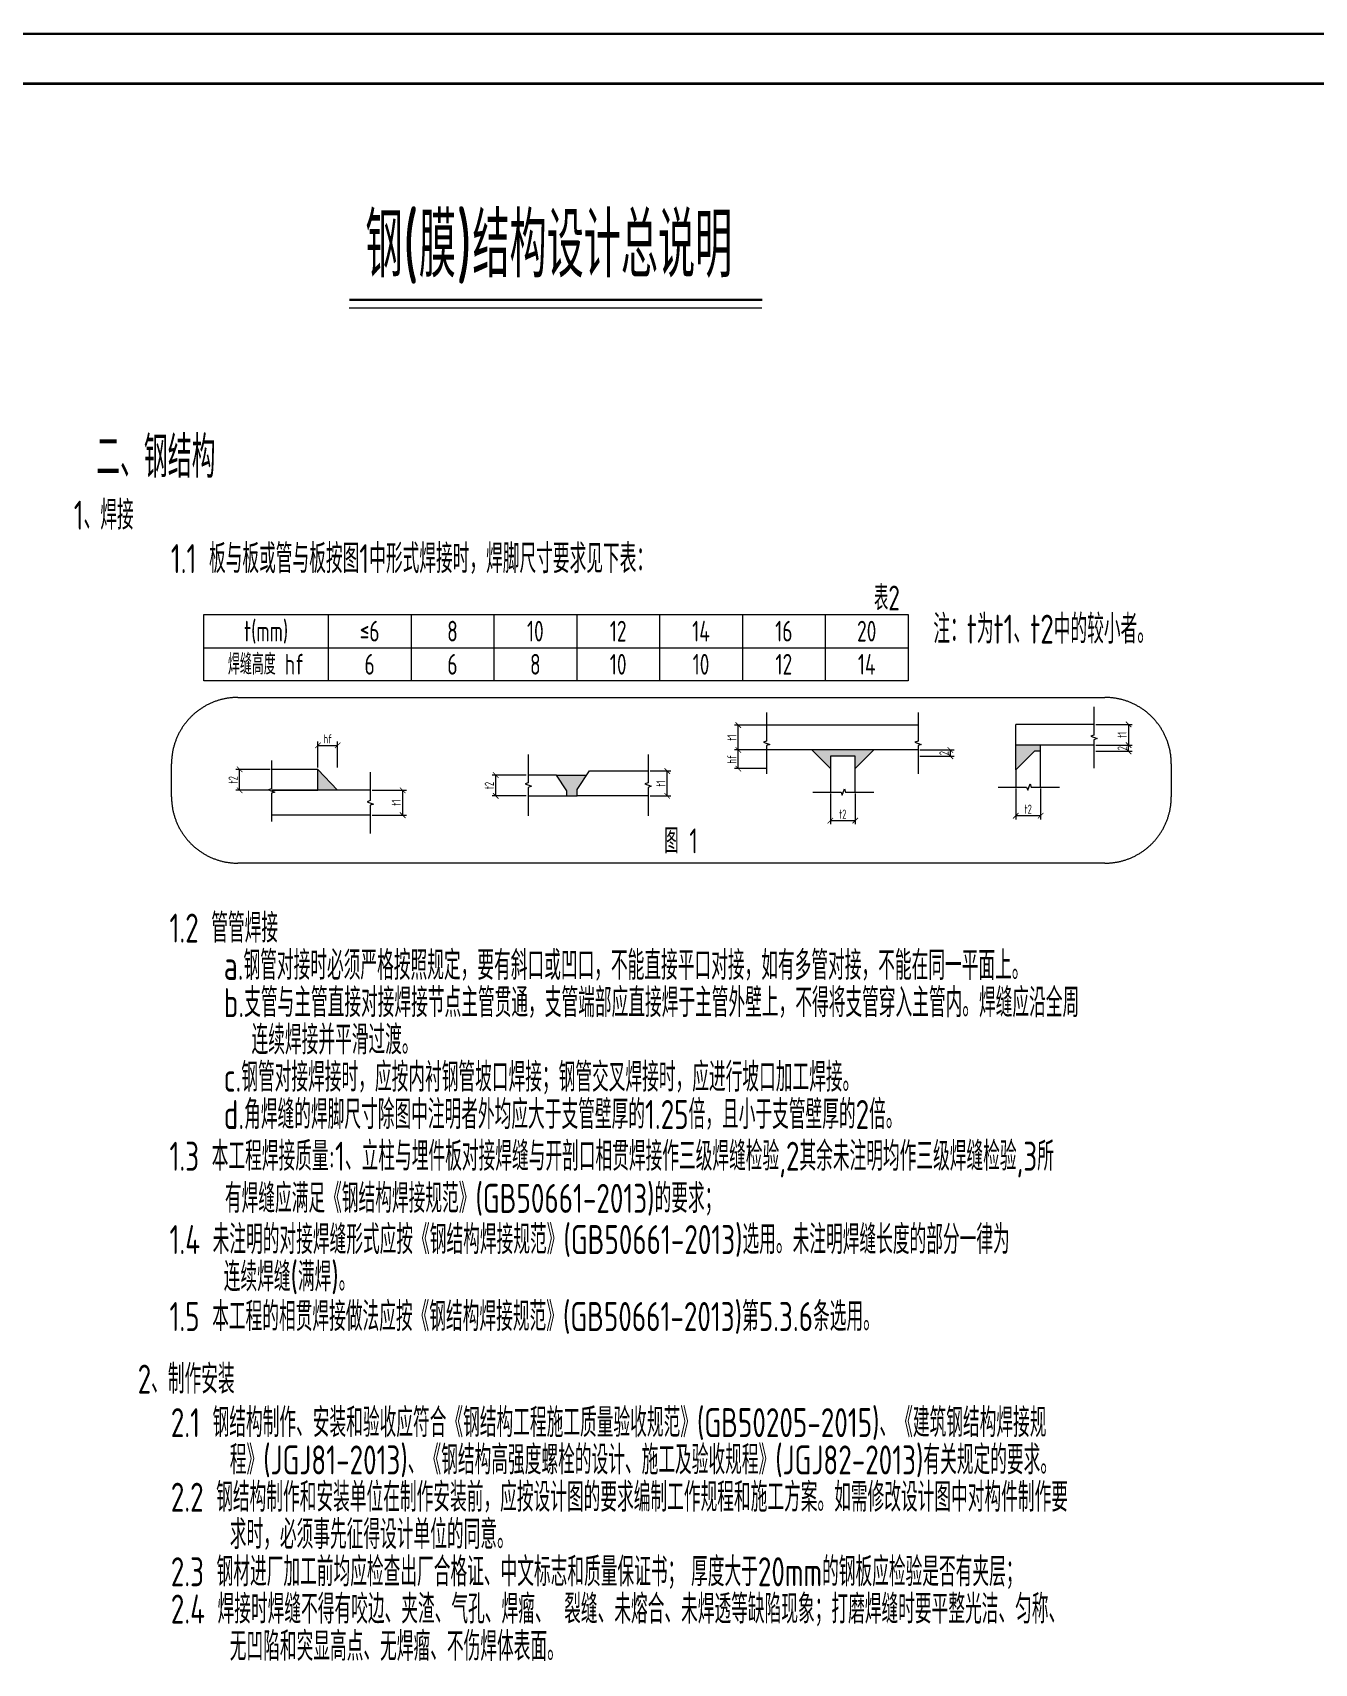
# Model space of a CAD drawing. Header units: millimetres. Extents: x -145765 to 32960, y 14307 to 133157.
# Drawn here: x -66885 to -61731, y 126393 to 132949 of the extents above; entities that cross this region are included whole.
import ezdxf
from ezdxf.enums import TextEntityAlignment as Align

# ---------------------------------------------------------------- set-up
doc = ezdxf.new("R2010")
doc.units = ezdxf.units.MM
doc.header["$LTSCALE"] = 1000
doc.linetypes.add('DASHED', pattern=[19.05, 12.7, -6.35])
doc.layers.add('0-cxFrame', color=155, linetype='Continuous')
doc.layers.add('A-TEXT', color=61, linetype='Continuous')
doc.layers.add('0-cxText', color=131, linetype='Continuous', lineweight=25)
doc.layers.add('COMMENT', color=2, linetype='Continuous', lineweight=13)
doc.styles.add('cx_tuming', font='')
doc.styles.add('cx_tuqian1', font='')
doc.styles.add('DIM', font='gbenor.shx', dxfattribs={"width": 0.72, "bigfont": 'gbcbig.shx'})
doc.styles.add('黑体', font='@TSSDENG', dxfattribs={"width": 0.9, "bigfont": '@TSSDCHN'})
doc.styles.get('cx_tuming').set_extended_font_data('SimHei')
doc.styles.get('cx_tuqian1').set_extended_font_data('SimSun')

# ---------------------------------------------------------------- blocks, each defined once
blk = doc.blocks.new('$RECOVER_100624122110-0')
at = {"color": 0, "linetype": 'ByBlock', "const_width": 0.15}
blk.add_lwpolyline([(-0.5, -0.5), (0.5, 0.5)], dxfattribs=at)
blk = doc.blocks.new('TK22.A1 L(Dragon)')
at = {"layer": '0-cxFrame', "color": 7, "const_width": 0.5}
blk.add_lwpolyline([(0, 0), (-841, 0), (-841, 594), (0, 594)], close=True, dxfattribs=at)
at = {"layer": '0-cxFrame', "const_width": 0.5}
blk.add_lwpolyline([(-80, 10), (-821, 10), (-821, 584), (-80, 584)], close=True, dxfattribs=at)
at = {"style": '黑体', "flags": 4}
blk.add_attdef('图幅', text='', height=3.3, dxfattribs=at).set_placement((-40, 3), align=Align.RIGHT)
at = {"layer": '0-cxText', "flags": 4}
for tag, height, style, p in [('建设单位', 3.5, 'cx_tuming', (-45, 240)), ('项目名称', 3.5, 'cx_tuming', (-45, 210)), ('子项名称', 3.5, 'cx_tuming', (-45, 180)), ('工程编号', 3.3, 'cx_tuqian1', (-35, 165)), ('图名1', 3.5, 'cx_tuming', (-45, 87)), ('图名2', 3.5, 'cx_tuming', (-45, 79)), ('图名3', 3.5, 'cx_tuming', (-45, 71)), ('出图日期', 3.3, 'cx_tuqian1', (-39, 60)), ('专业', 3.3, 'cx_tuqian1', (-55, 52)), ('图号', 3.3, 'cx_tuqian1', (-55, 44)), ('版次', 3.3, 'cx_tuqian1', (-20, 44))]:
    blk.add_attdef(tag, text='', height=height, dxfattribs=dict(at, style=style)).set_placement(p, align=Align.MIDDLE)
at = {"layer": 'Defpoints', "color": 6, "flags": 4}
for tag, height, style, p in [('tufu', 3.3, '黑体', (-12, 12)), ('dwfname', 4, 'cx_tuqian1', (-80, 3))]:
    blk.add_attdef(tag, text='', height=height, dxfattribs=dict(at, style=style)).set_placement(p, align=Align.RIGHT)

msp = doc.modelspace()

# ---------------------------------------------------------------- hatches: boundary and pattern name
at = {"layer": 'A-TEXT', "lineweight": 9}
for points in [[(-62931.7, 129984.7), (-62856.8, 130059.6), (-62831.8, 130059.6), (-62831.8, 130084.6), (-62931.7, 130084.6)], [(-63752.1, 130064.9), (-63677.2, 129989.9), (-63677.2, 130039.9), (-63577.2, 130039.9), (-63577.2, 129989.9), (-63502.3, 130064.9)], [(-65737.4, 129987.1), (-65737.4, 129902.9), (-65658.5, 129902.9)], [(-64656.5, 129963.9), (-64778.8, 129963.9), (-64737.2, 129901.3), (-64737.2, 129880.6), (-64695.6, 129880.6), (-64695.6, 129905.2)]]:
    msp.add_hatch(color=256, dxfattribs=at).paths.add_polyline_path(points)

# ---------------------------------------------------------------- linework, layer by layer
for p, q in [((-65612.6, 131842.8, 4928), (-63952.4, 131842.8, 4928)), ((-63937.2, 130164.8, -0.2), (-64062.2, 130164.8, -0.2)), ((-64047.4, 130064.9, -0.2), (-64047.4, 130164.8, -0.2)), ((-63324.6, 130164.8, -0.2), (-63929.8, 130164.8, -0.2)), ((-62617.3, 130167.9, -0.2), (-62931.7, 130167.9, -0.2)), ((-62931.7, 129984.7, -0.2), (-62931.7, 130167.9, -0.2)), ((-62609.9, 130167.9, -0.2), (-62463.4, 130167.9, -0.2)), ((-62478.2, 130167.9, -0.2), (-62478.2, 130084.6, -0.2)), ((-65737.4, 129994.5, -0.2), (-65737.4, 130098.4, -0.2)), ((-65737.4, 130083.6, -0.2), (-65658.5, 130083.6, -0.2)), ((-65658.5, 129994.5, -0.2), (-65658.5, 130098.4, -0.2)), ((-62617.3, 130084.6, -0.2), (-62931.7, 130084.6, -0.2)), ((-62831.8, 130059.6, -0.2), (-62831.8, 130084.6, -0.2)), ((-62609.9, 130084.6, -0.2), (-62463.4, 130084.6, -0.2)), ((-62609.9, 130084.6, -0.2), (-62463.4, 130084.6, -0.2)), ((-62478.2, 130059.6, -0.2), (-62478.2, 130084.6, -0.2)), ((-63937.2, 130064.9, -0.2), (-64062.2, 130064.9, -0.2)), ((-63937.2, 130064.9, -0.2), (-64062.2, 130064.9, -0.2)), ((-64047.4, 129989.9, -0.2), (-64047.4, 130064.9, -0.2)), ((-63324.6, 130064.9, -0.2), (-63929.8, 130064.9, -0.2)), ((-63677.2, 129989.9, -0.2), (-63752.1, 130064.9, -0.2)), ((-63577.2, 129989.9, -0.2), (-63502.3, 130064.9, -0.2)), ((-63317.2, 130064.9, -0.2), (-63179.7, 130064.9, -0.2)), ((-63317.2, 130039.9, -0.2), (-63179.7, 130039.9, -0.2)), ((-63194.5, 130039.9, -0.2), (-63194.5, 130064.9, -0.2)), ((-62609.9, 130059.6, -0.2), (-62463.4, 130059.6, -0.2)), ((-65929.8, 129987.1, -0.2), (-66067.3, 129987.1, -0.2)), ((-66052.5, 129902.9, -0.2), (-66052.5, 129987.1, -0.2)), ((-65737.4, 129987.1, -0.2), (-65922.4, 129987.1, -0.2)), ((-65737.4, 129902.9, -0.2), (-65737.4, 129987.1, -0.2)), ((-65737.4, 129987.1, -0.2), (-65658.5, 129902.9, -0.2)), ((-64900.1, 129963.9, -0.2), (-65037.5, 129963.9, -0.2)), ((-65022.7, 129880.6, -0.2), (-65022.7, 129963.9, -0.2)), ((-64778.8, 129963.9, -0.2), (-64656.5, 129963.9, -0.2)), ((-64401.9, 129980.5, -0.2), (-64318.3, 129980.5, -0.2)), ((-64333.1, 129880.6, -0.2), (-64333.1, 129980.5, -0.2)), ((-63937.2, 129989.9, -0.2), (-64062.2, 129989.9, -0.2)), ((-65929.8, 129902.9, -0.2), (-66067.3, 129902.9, -0.2)), ((-65527.5, 129902.9, -0.2), (-65922.4, 129902.9, -0.2)), ((-65922.4, 129902.9, -0.2), (-65737.4, 129902.9, -0.2)), ((-65520.1, 129902.9, -0.2), (-65382, 129902.9, -0.2)), ((-65396.8, 129803, -0.2), (-65396.8, 129902.9, -0.2)), ((-64900.1, 129880.6, -0.2), (-65037.5, 129880.6, -0.2)), ((-64737.2, 129880.6, -0.2), (-64695.6, 129880.6, -0.2)), ((-64401.9, 129880.6, -0.2), (-64318.3, 129880.6, -0.2)), ((-63677.2, 129889.8, -0.2), (-63677.2, 129766.3, -0.2)), ((-63577.2, 129889.8, -0.2), (-63577.2, 129766.3, -0.2)), ((-62931.7, 129909.5, -0.2), (-62931.7, 129786.1, -0.2)), ((-62831.8, 129909.5, -0.2), (-62831.8, 129786.1, -0.2)), ((-65527.5, 129803, -0.2), (-65922.4, 129803, -0.2)), ((-65520.1, 129803, -0.2), (-65382, 129803, -0.2)), ((-63677.2, 129781.1, -0.2), (-63577.2, 129781.1, -0.2)), ((-62931.7, 129800.9, -0.2), (-62831.8, 129800.9, -0.2))]:
    msp.add_line(p, q, dxfattribs=at)
at = {"layer": 'A-TEXT', "lineweight": 9, "const_width": 9.25, "elevation": 4928}
msp.add_lwpolyline([(-65611.9, 131874.1), (-63950.4, 131874.1)], dxfattribs=at)
at = {"layer": 'A-TEXT', "linetype": 'DASHED', "lineweight": 9, "ltscale": 2}
msp.add_lwpolyline([(-66059.6, 130276.2), (-62573, 130276.2, -0.414214), (-62306.3, 130009.5), (-62306.3, 129876.7, -0.414214), (-62573, 129610), (-66059.6, 129610, -0.414214), (-66326.3, 129876.7), (-66326.3, 130009.5, -0.414214)], format="xyb", close=True, dxfattribs=at)
at = {"layer": 'A-TEXT', "lineweight": 9}
for points, elevation in [([(-63933.7, 130215), (-63933.7, 130101), (-63946.4, 130096.4), (-63921, 130087.2), (-63933.7, 130082.5), (-63933.7, 129968.5)], 4928), ([(-63324.3, 130215), (-63324.3, 130101), (-63337, 130096.4), (-63311.6, 130087.2), (-63324.3, 130082.5), (-63324.3, 129968.5)], 4928), ([(-62617.3, 130238.9), (-62617.3, 130124.9), (-62630.1, 130120.3), (-62604.6, 130111), (-62617.3, 130106.4), (-62617.3, 129992.4)], 4928), ([(-65924.3, 130023.3), (-65924.3, 129909.3), (-65937, 129904.7), (-65911.5, 129895.4), (-65924.3, 129890.8), (-65924.3, 129776.8)], 4928), ([(-64892, 130046.9), (-64892, 129933), (-64904.7, 129928.3), (-64879.3, 129919.1), (-64892, 129914.5), (-64892, 129800.5)], 4928), ([(-64409.8, 130046.9), (-64409.8, 129933), (-64422.5, 129928.3), (-64397.1, 129919.1), (-64409.8, 129914.5), (-64409.8, 129800.5)], 4928), ([(-63577.2, 129897.2), (-63577.2, 129989.9), (-63577.2, 130039.9), (-63677.2, 130039.9), (-63677.2, 129989.9), (-63677.2, 129897.2)], -0.2), ([(-62831.8, 129916.9), (-62831.8, 130059.6), (-62831.8, 130059.6), (-62856.8, 130059.6), (-62931.7, 129984.7), (-62931.7, 129916.9)], -0.2), ([(-65527, 129975.2), (-65527, 129861.2), (-65539.7, 129856.6), (-65514.2, 129847.3), (-65527, 129842.7), (-65527, 129728.7)], 4928), ([(-64892.7, 129880.6), (-64737.2, 129880.6), (-64737.2, 129880.6), (-64737.2, 129901.3), (-64778.8, 129963.9), (-64892.7, 129963.9)], -0.2), ([(-64409.3, 129880.6), (-64695.4, 129880.6), (-64695.4, 129880.6), (-64695.4, 129905.5), (-64645.4, 129980.5), (-64409.3, 129980.5)], -0.2), ([(-63748.3, 129895.5), (-63634.3, 129895.5), (-63629.7, 129882.8), (-63620.5, 129908.3), (-63615.8, 129895.5), (-63501.8, 129895.5)], 4928), ([(-63002.3, 129916), (-62888.3, 129916), (-62883.7, 129903.3), (-62874.4, 129928.8), (-62869.8, 129916), (-62755.8, 129916)], 4928)]:
    msp.add_lwpolyline(points, dxfattribs=dict(at, elevation=elevation))
at = {"layer": 'COMMENT', "lineweight": 9}
for p, q in [((-65696.2, 130609.3), (-65696.2, 130342.8)), ((-65363.1, 130609.3), (-65363.1, 130342.8)), ((-65030, 130609.3), (-65030, 130342.8)), ((-64696.9, 130609.3), (-64696.9, 130342.8)), ((-64363.8, 130609.3), (-64363.8, 130342.8)), ((-64030.6, 130609.3), (-64030.6, 130342.8)), ((-63697.5, 130609.3), (-63697.5, 130342.8)), ((-66195.9, 130476.1), (-63364.4, 130476.1))]:
    msp.add_line(p, q, dxfattribs=at)
msp.add_lwpolyline([(-66195.9, 130609.3), (-63364.4, 130609.3), (-63364.4, 130342.8), (-66195.9, 130342.8)], close=True, dxfattribs=at)

# ---------------------------------------------------------------- block references
at = {"layer": '0-cxFrame', "xscale": 20, "yscale": 20, "zscale": 20}
msp.add_blockref('TK22.A1 L(Dragon)', (-56367, 121064), dxfattribs=at)
at = {"layer": 'A-TEXT', "lineweight": 9}
for p, xscale, yscale, zscale, rotation in [((-64047.4, 130164.8, -0.2), 22.20810302503615, 22.20810302503615, 22.20810302503615, 90), ((-62478.2, 130167.9, -0.2), 22.20810302503615, 22.20810302503615, 22.20810302503615, 90), ((-65737.4, 130083.6, -0.2), 22.20810304227494, 22.20810304227494, 22.20810304227494, 180), ((-64047.4, 130064.9, -0.2), 22.20810302503615, 22.20810302503615, 22.20810302503615, 270), ((-64047.4, 130064.9, -0.2), 22.20810302503615, 22.20810302503615, 22.20810302503615, 90), ((-63194.5, 130064.9, -0.2), 22.20810302503615, 22.20810302503615, 22.20810302503615, 90), ((-62478.2, 130084.6, -0.2), 22.20810302503615, 22.20810302503615, 22.20810302503615, 270), ((-62478.2, 130084.6, -0.2), 22.20810302503615, 22.20810302503615, 22.20810302503615, 90), ((-63194.5, 130039.9, -0.2), 22.20810302503615, 22.20810302503615, 22.20810302503615, 270), ((-62478.2, 130059.6, -0.2), 22.20810302503615, 22.20810302503615, 22.20810302503615, 270), ((-66052.5, 129987.1, -0.2), 22.20810302503615, 22.20810302503615, 22.20810302503615, 90), ((-65022.7, 129963.9, -0.2), 22.20810302503615, 22.20810302503615, 22.20810302503615, 90), ((-64333.1, 129980.5, -0.2), 22.20810302503615, 22.20810302503615, 22.20810302503615, 90), ((-64047.4, 129989.9, -0.2), 22.20810302503615, 22.20810302503615, 22.20810302503615, 270), ((-66052.5, 129902.9, -0.2), 22.20810302503615, 22.20810302503615, 22.20810302503615, 270), ((-65396.8, 129902.9, -0.2), 22.20810302503615, 22.20810302503615, 22.20810302503615, 90), ((-65022.7, 129880.6, -0.2), 22.20810302503615, 22.20810302503615, 22.20810302503615, 270), ((-64333.1, 129880.6, -0.2), 22.20810302503615, 22.20810302503615, 22.20810302503615, 270), ((-65396.8, 129803, -0.2), 22.20810302503615, 22.20810302503615, 22.20810302503615, 270), ((-63677.2, 129781.1, -0.2), 22.20810304227494, 22.20810304227494, 22.20810304227494, 180), ((-62931.7, 129800.9, -0.2), 22.20810304227494, 22.20810304227494, 22.20810304227494, 180)]:
    msp.add_blockref('$RECOVER_100624122110-0', p, dxfattribs=dict(at, xscale=xscale, yscale=yscale, zscale=zscale, rotation=rotation))
at = {"layer": 'A-TEXT', "lineweight": 9, "xscale": 22.20810304227494, "yscale": 22.20810304227494, "zscale": 22.20810304227494}
for p in [(-65658.5, 130083.6, -0.2), (-63577.2, 129781.1, -0.2), (-62831.8, 129800.9, -0.2)]:
    msp.add_blockref('$RECOVER_100624122110-0', p, dxfattribs=at)

# ---------------------------------------------------------------- texts
at = {"layer": 'A-TEXT', "lineweight": 9, "style": 'DIM', "width": 0.8}
msp.add_text('钢(膜)结构设计总说明', height=259.068, dxfattribs=at).set_placement((-65546.6, 131965.1, 5058.7))
for s, height, p in [('二、钢结构', 166.56, (-66629, 131242.3)), ('1、焊接', 116.59, (-66719.4, 131009.1)), ('1.1 板与板或管与板按图1中形式焊接时，焊脚尺寸要求见下表：', 116.593, (-66329.2, 130834.2)), ('注：t为t1、t2中的较小者。', 116.593, (-63262.8, 130550.8)), ('1.2 管管焊接', 116.59, (-66334.4, 129348.9)), ('a.钢管对接时必须严格按照规定，要有斜口或凹口，不能直接平口对接，如有多管对接，不能在同一平面上。', 116.593, (-66116.3, 129199)), ('b.支管与主管直接对接焊接节点主管贯通，支管端部应直接焊于主管外壁上，不得将支管穿入主管内。焊缝应沿全周', 116.593, (-66116.3, 129049.1)), ('连续焊接并平滑过渡。', 116.59, (-66004.6, 128899.2)), ('c.钢管对接焊接时，应按内衬钢管坡口焊接；钢管交叉焊接时，应进行坡口加工焊接。', 116.593, (-66116.3, 128749.3)), ('d.角焊缝的焊脚尺寸除图中注明者外均应大于支管壁厚的1.25倍，且小于支管壁厚的2倍。', 116.593, (-66116.3, 128599.4)), ('1.3 本工程焊接质量:1、立柱与埋件板对接焊缝与开剖口相贯焊接作三级焊缝检验,2其余未注明均作三级焊缝检验,3所', 116.593, (-66334.4, 128431.6)), ('有焊缝应满足《钢结构焊接规范》(GB50661-2013)的要求；', 116.593, (-66111.6, 128262.3)), ('1.4 未注明的对接焊缝形式应按《钢结构焊接规范》(GB50661-2013)选用。未注明焊缝长度的部分一律为', 116.593, (-66334.4, 128096.6)), ('连续焊缝(满焊)。', 116.59, (-66116.3, 127946.7)), ('1.5 本工程的相贯焊接做法应按《钢结构焊接规范》(GB50661-2013)第5.3.6条选用。', 116.593, (-66334.4, 127787.1)), ('2、制作安装', 116.59, (-66462.4, 127535.5)), ('2.1 钢结构制作、安装和验收应符合《钢结构工程施工质量验收规范》(GB50205-2015)、《建筑钢结构焊接规', 116.593, (-66329.2, 127360.6)), ('程》(JGJ81-2013)、《钢结构高强度螺栓的设计、施工及验收规程》(JGJ82-2013)有关规定的要求。', 116.593, (-66092, 127210.7)), ('2.2 钢结构制作和安装单位在制作安装前，应按设计图的要求编制工作规程和施工方案。如需修改设计图中对构件制作要', 116.593, (-66329.2, 127060.8)), ('求时，必须事先征得设计单位的同意。', 116.593, (-66092, 126910.9)), ('2.3 钢材进厂加工前均应检查出厂合格证、中文标志和质量保证书；', 116.593, (-66329.2, 126761)), ('厚度大于20mm的钢板应检验是否有夹层；', 116.593, (-64237.3, 126761)), ('2.4 焊接时焊缝不得有咬边、夹渣、气孔、焊瘤、 裂缝、未熔合、未焊透等缺陷现象；打磨焊缝时要平整光洁、匀称、', 116.593, (-66329.2, 126611.1)), ('无凹陷和突显高点、无焊瘤、不伤焊体表面。', 116.593, (-66092, 126461.2))]:
    msp.add_text(s, height=height, dxfattribs=at).set_placement(p, align=Align.MIDDLE_LEFT)
msp.add_text('表2', height=99.94, dxfattribs=at).set_placement((-63397.7, 130676), align=Align.MIDDLE_RIGHT)
for s, height, p in [('t(mm)', 83.28, (-65946.1, 130542.7)), ('≤6', 83.28, (-65529.7, 130542.7)), ('8', 83.3, (-65196.6, 130542.7)), ('10', 83.28, (-64863.4, 130542.7)), ('12', 83.28, (-64530.3, 130542.7)), ('14', 83.28, (-64197.2, 130542.7)), ('16', 83.28, (-63864.1, 130542.7)), ('20', 83.28, (-63531, 130542.7)), ('焊缝高度 hf', 83.28, (-65946.1, 130409.5)), ('6', 83.3, (-65529.7, 130409.5)), ('6', 83.3, (-65196.6, 130409.5)), ('8', 83.3, (-64863.4, 130409.5)), ('10', 83.28, (-64530.3, 130409.5)), ('10', 83.28, (-64197.2, 130409.5)), ('12', 83.28, (-63864.1, 130409.5)), ('14', 83.28, (-63531, 130409.5))]:
    msp.add_text(s, height=height, dxfattribs=at).set_placement(p, align=Align.MIDDLE_CENTER)
at = {"layer": 'A-TEXT', "lineweight": 9, "ltscale": 0.3, "style": 'DIM', "width": 0.8}
msp.add_text('图 1', height=99.94, dxfattribs=at).set_placement((-64345, 129649.4))
at = {"layer": 'A-TEXT', "lineweight": 9, "char_height": 37.01, "attachment_point": 5, "style": 'DIM'}
for s, insert in [('hf', (-65697.9, 130109.5, -0.2)), ('t2', (-63627.2, 129807, -0.2)), ('t2', (-62881.8, 129826.8, -0.2))]:
    msp.add_mtext(s, dxfattribs=dict(at, insert=insert))
at = {"layer": 'A-TEXT', "lineweight": 9, "attachment_point": 5, "rotation": 90, "style": 'DIM'}
for s, insert, char_height in [('t1', (-64073.3, 130114.8, -0.2), 37.01), ('t1', (-62504.1, 130126.2, -0.2), 37.01), ('2', (-62504.1, 130072.1, -0.2), 37), ('hf', (-64073.3, 130027.4, -0.2), 37.01), ('2', (-63220.4, 130052.4, -0.2), 37), ('t2', (-66078.4, 129945, -0.2), 37.01), ('t2', (-65048.6, 129922.2, -0.2), 37.01), ('t1', (-64359, 129930.5, -0.2), 37.01), ('t1', (-65422.7, 129853, -0.2), 37.01)]:
    msp.add_mtext(s, dxfattribs=dict(at, insert=insert, char_height=char_height))

doc.saveas('drawing.dxf')
